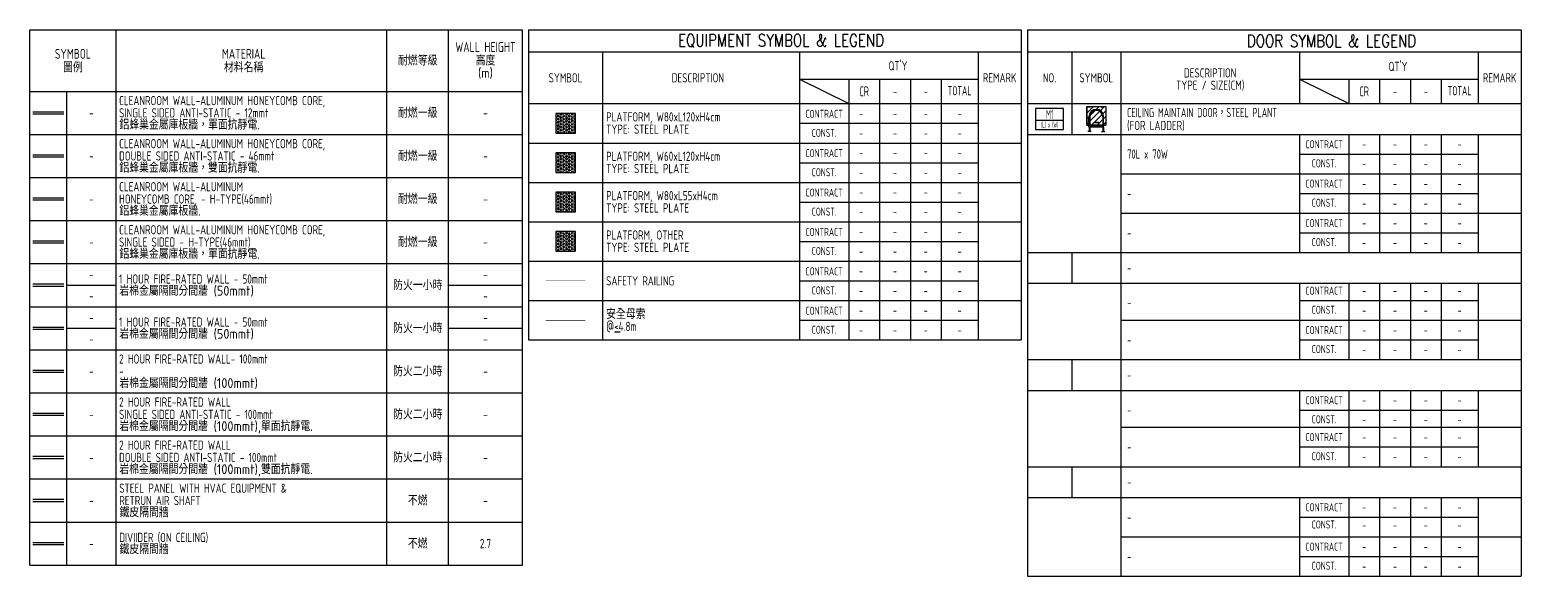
# Model space of a CAD drawing. Extents: x 73996 to 686888, y -9729 to 263202.
# Drawn here: x 565788 to 686888, y 212243 to 256643 of the extents above; entities that cross this region are included whole.
import ezdxf
from ezdxf.enums import TextEntityAlignment as Align

# ---------------------------------------------------------------- set-up
doc = ezdxf.new("R2010")
doc.units = 0
doc.header["$LTSCALE"] = 20
for name, color, linetype in [('A FAB_Handrail', 30, 'BATTING2'), ('A-CAT-80x120_FAB A', 213, 'Continuous'), ('A-CAT-80x55_FAB A', 133, 'Continuous'), ('A-CAT-Other_FAB A', 165, 'Continuous'), ('A-CAT-W60xL120', 150, 'Continuous'), ('a-DIVIDER-D1', 90, 'Continuous'), ('A-hurdle', 10, 'FENCELINE1'), ('A-W-2F', 244, 'Continuous'), ('A-W-D-2F', 30, 'Continuous'), ('a-w-d-P2', 140, 'Continuous'), ('A-W-DCC-D2', 200, 'Continuous'), ('A-W-P3', 24, 'Continuous'), ('A-W-R1', 190, 'Continuous'), ('A-W-S-2F', 184, 'Continuous'), ('a-W-s-P1', 106, 'Continuous'), ('a-W-s-P4', 154, 'Continuous'), ('A-W-Ss1', 191, 'Continuous'), ('DOOR-TXT_B', 3, 'Continuous'), ('Lad-Door', 160, 'Continuous'), ('NOTEFORM', 5, 'Continuous'), ('NOTEFORM-1', 2, 'Continuous'), ('NOTETEXT', 4, 'Continuous'), ('NOTETEXT-Const.', 4, 'Continuous'), ('NOTETEXT-RFP', 1, 'Continuous')]:
    doc.layers.add(name, color=color, linetype=linetype)
doc.styles.add('AA-TXT', font='isocp.shx', dxfattribs={"width": 0.8, "bigfont": 'chineset.shx'})
doc.styles.add('ROMAND', font='romand.shx', dxfattribs={"height": 5, "bigfont": 'chineset.shx'})
doc.linetypes.add('BATTING2', pattern='A,5e-05,-0.05,[134,ltypeshp.shx,S=0.05,R=0,X=-0.05,Y=0],-0.1,[134,ltypeshp.shx,S=0.05,R=180,X=0.05,Y=0],-0.05', length=0.20005)
doc.linetypes.add('FENCELINE1', pattern='A,0.25,-0.1,[133,ltypeshp.shx,S=0.1,R=0,X=-0.1,Y=0],-0.1,1', length=1.45)

# ---------------------------------------------------------------- blocks, each defined once
blk = doc.blocks.new('DOOR-MARK')
for p, q in [((2.95, 2.5), (-3.05, 2.5)), ((-3.05, 2.5), (-3.05, 0)), ((-3.05, 0), (-3.05, -2)), ((2.95, 0), (2.95, 2.5)), ((2.95, -2), (2.95, 0)), ((-3.05, -2), (2.95, -2))]:
    blk.add_line(p, q)
at = {"color": 2}
blk.add_line((-3.05, 0), (2.95, 0), dxfattribs=at)
at = {"style": 'AA-TXT', "width": 0.5}
blk.add_attdef('NO.', text='', height=2, dxfattribs=at).set_placement((0, 1.25), align=Align.MIDDLE)
at = {"color": 1, "style": 'AA-TXT', "width": 0.45}
blk.add_attdef('120+180x300', text='', height=1.25, dxfattribs=at).set_placement((0, -1), align=Align.MIDDLE)
blk = doc.blocks.new('LAD-1')
at = {"layer": 'Lad-Door'}
h = blk.add_hatch(dxfattribs=at)
h.set_pattern_fill('ANSI31', color=256, scale=5, angle=90, style=0)
h.set_pattern_definition([(135, (-12160, -3829.884), (-11.22532, -11.22532), [])])
h.paths.add_polyline_path([(-101.3, -37.9), (-101.3, 38.5), (-25.8, 38.5), (-25.8, -37.9)])
at = {"color": 0}
for p, q in [((-86.2, 1.7), (-90, 1.7)), ((-79.5, 17.4), (-82.2, 20.1)), ((-77.4, 19.5), (-80.1, 22.2)), ((-16.8, 29.8), (-60.2, 29.8)), ((-60.2, 26), (-16.8, 26)), ((-56.1, 26), (-56.1, 29.8)), ((-53.1, 26), (-53.1, 29.8)), ((-41.8, 26), (-41.8, 29.8)), ((-41.8, 26), (-41.8, 29.8)), ((-38.8, 26), (-38.8, 29.8)), ((-24.8, 26), (-24.8, 29.8)), ((-24.8, 29.8), (-16.8, 26)), ((-16.8, 29.8), (-24.8, 26)), ((-20.5, 26), (-20.5, -26)), ((-18, 26), (-18, -26)), ((-16.8, 26), (-16.8, 29.8)), ((-16.8, 29.3), (-0.6, 29.3)), ((-16.8, 26.3), (-0.6, 26.3)), ((-0.6, 34.5), (0, 34.5)), ((-0.6, 21.5), (-0.6, 34.5)), ((-0.6, 25.5), (-0.6, 30.5)), ((-0.6, 21.5), (0, 21.5)), ((0, 21.5), (0, 34.5)), ((-86.2, -1.3), (-90, -1.3)), ((-79.8, -17.1), (-82.5, -19.8)), ((-77.7, -19.3), (-80.4, -22)), ((-60.2, -26), (-16.8, -26)), ((-20.5, -29.8), (-60.2, -29.8)), ((-58.2, -29.8), (-16.8, -29.8)), ((-56.1, -26), (-56.1, -29.8)), ((-53.1, -26), (-53.1, -29.8)), ((-41.8, -26), (-41.8, -29.8)), ((-41.8, -26), (-41.8, -29.8)), ((-38.8, -26), (-38.8, -29.8)), ((-24.8, -29.8), (-24.8, -26)), ((-24.8, -26), (-16.8, -29.8)), ((-16.8, -26), (-24.8, -29.8)), ((-16.8, -29.8), (-16.8, -26)), ((-16.8, -26.3), (-0.6, -26.3)), ((-16.8, -29.3), (-0.6, -29.3)), ((-0.6, -21.5), (0, -21.5)), ((-0.6, -21.5), (-0.6, -34.5)), ((-0.6, -25.5), (-0.6, -30.5)), ((-0.6, -34.5), (0, -34.5)), ((0, -21.5), (0, -34.5))]:
    blk.add_line(p, q, dxfattribs=at)
for radius in [29.8, 26]:
    blk.add_arc((-60.2, 0), radius, 90, 270, dxfattribs=at)
at = {"layer": 'Lad-Door'}
for p, q in [((-101.8, -38.4), (-101.8, 39)), ((-101.8, 39), (-25.3, 39)), ((-101.8, 19.8), (-101.8, 29.8)), ((-101.8, 29.8), (-101, 29.8)), ((-101.8, 24.8), (-101, 24.8)), ((-101.8, 19.8), (-101, 19.8)), ((-101, 19.8), (-101, 29.8)), ((-38.4, -9.7), (-38.4, 10.3)), ((-38.4, 10.3), (-36.4, 10.3)), ((-38.4, 0.3), (-36.4, 0.3)), ((-36.4, -9.7), (-36.4, 10.3)), ((-25.3, -38.4), (-25.3, 39)), ((-101.8, -33.2), (-101.8, -23.2)), ((-101.8, -23.2), (-101, -23.2)), ((-101.8, -28.2), (-101, -28.2)), ((-101.8, -33.2), (-101, -33.2)), ((-101.8, -38.4), (-25.3, -38.4)), ((-101, -33.2), (-101, -23.2)), ((-38.4, -9.7), (-36.4, -9.7))]:
    blk.add_line(p, q, dxfattribs=at)
blk.add_lwpolyline([(-101.3, -37.9), (-101.3, 38.5), (-25.8, 38.5), (-25.8, -37.9)], close=True, dxfattribs=at)
blk = doc.blocks.new('*U10')
h = blk.add_hatch()
h.set_pattern_fill('HEX', color=256, scale=30, angle=270, style=0)
h.set_pattern_definition([(270, (-190, -377.499), (6.49519, -1e-15), [3.75, -7.5]), (30, (-190, -377.499), (-3.247595, 5.625), [3.75, -7.5]), (330, (-190, -381.249), (3.247595, 5.625), [3.75, -7.5])])
h.paths.add_polyline_path([(0, 80), (0, 0), (80, 0), (80, 75), (80, 75), (80, 80)])
blk.add_lwpolyline([(0, 80), (0, 0), (80, 0), (80, 75), (80, 75), (80, 80), (0, 80)])

msp = doc.modelspace()

# ---------------------------------------------------------------- linework, layer by layer
at = {"layer": 'A FAB_Handrail', "ltscale": 0.5, "const_width": 50}
msp.add_lwpolyline([(607688, 233043), (610888, 233043)], dxfattribs=at)
at = {"layer": 'a-DIVIDER-D1', "ltscale": 0.2}
for p, q in [((566038, 214989), (568538, 214989)), ((566038, 214820), (568538, 214820))]:
    msp.add_line(p, q, dxfattribs=at)
at = {"layer": 'A-hurdle', "ltscale": 0.5, "const_width": 50}
msp.add_lwpolyline([(607688, 236243), (610888, 236243)], dxfattribs=at)
at = {"layer": 'A-W-2F', "ltscale": 0.2}
for p, q in [((566038, 228989), (568538, 228989)), ((566038, 228820), (568538, 228820))]:
    msp.add_line(p, q, dxfattribs=at)
at = {"layer": 'A-W-D-2F', "ltscale": 0.2}
for p, q in [((566038, 221989), (568538, 221989)), ((566038, 221820), (568538, 221820))]:
    msp.add_line(p, q, dxfattribs=at)
at = {"layer": 'a-w-d-P2'}
for p, q in [((566038, 246489), (568538, 246489)), ((566038, 246320), (568538, 246320))]:
    msp.add_line(p, q, dxfattribs=at)
at = {"layer": 'A-W-DCC-D2', "ltscale": 0.2}
for p, q in [((566038, 218489), (568538, 218489)), ((566038, 218320), (568538, 218320))]:
    msp.add_line(p, q, dxfattribs=at)
at = {"layer": 'A-W-P3'}
for p, q in [((566038, 242989), (568538, 242989)), ((566038, 242820), (568538, 242820))]:
    msp.add_line(p, q, dxfattribs=at)
at = {"layer": 'A-W-R1', "ltscale": 0.2}
for p, q in [((566038, 235989), (568538, 235989)), ((566038, 235820), (568538, 235820))]:
    msp.add_line(p, q, dxfattribs=at)
at = {"layer": 'A-W-S-2F', "ltscale": 0.2}
for p, q in [((566038, 225489), (568538, 225489)), ((566038, 225320), (568538, 225320))]:
    msp.add_line(p, q, dxfattribs=at)
at = {"layer": 'a-W-s-P1'}
for p, q in [((566038, 249989), (568538, 249989)), ((566038, 249820), (568538, 249820))]:
    msp.add_line(p, q, dxfattribs=at)
at = {"layer": 'a-W-s-P4'}
for p, q in [((566038, 239489), (568538, 239489)), ((566038, 239320), (568538, 239320))]:
    msp.add_line(p, q, dxfattribs=at)
at = {"layer": 'A-W-Ss1', "ltscale": 0.2}
for p, q in [((566038, 232489), (568538, 232489)), ((566038, 232320), (568538, 232320))]:
    msp.add_line(p, q, dxfattribs=at)
at = {"layer": 'NOTEFORM'}
for p, q in [((565788, 213143), (565788, 256643)), ((565788, 256643), (605788, 256643)), ((572788, 213143), (572788, 256643)), ((594788, 213143), (594788, 256643)), ((599788, 213143), (599788, 256643)), ((605788, 213143), (605788, 256643)), ((606288, 256643), (606288, 231443)), ((606288, 256643), (646288, 256643)), ((646288, 256643), (646288, 231443)), ((646788, 256643), (646788, 212243)), ((646788, 256643), (686888, 256643)), ((686888, 256643), (686888, 212243)), ((606288, 254843), (646288, 254843)), ((612288, 254843), (612288, 231443)), ((628288, 254843), (628288, 231443)), ((642788, 254843), (642788, 231443)), ((646788, 254843), (686888, 254843)), ((650388, 254843), (650388, 248143)), ((654388, 254843), (654388, 212243)), ((668888, 254843), (668888, 250643)), ((683388, 254843), (683388, 250643)), ((628288, 252643), (642788, 252643)), ((632288, 252643), (632288, 231443)), ((634788, 252643), (634788, 231443)), ((637288, 252643), (637288, 231443)), ((639788, 252643), (639788, 231443)), ((668888, 252643), (683388, 252643)), ((672888, 252643), (672888, 250643)), ((675388, 252643), (675388, 250643)), ((677888, 252643), (677888, 250643)), ((680388, 252643), (680388, 250643)), ((565788, 251643), (605788, 251643)), ((568788, 213143), (568788, 251643)), ((606288, 250643), (646288, 250643)), ((646788, 250643), (686888, 250643)), ((565788, 248143), (605788, 248143)), ((646788, 248143), (686888, 248143)), ((668888, 248143), (668888, 238543)), ((672888, 248143), (672888, 238543)), ((675388, 248143), (675388, 238543)), ((677888, 248143), (677888, 238543)), ((680388, 248143), (680388, 238543)), ((683388, 248143), (683388, 238543)), ((565788, 244643), (605788, 244643)), ((565788, 241143), (605788, 241143)), ((565788, 237643), (605788, 237643)), ((646788, 238543), (686888, 238543)), ((650388, 238543), (650388, 236043)), ((646788, 236043), (686888, 236043)), ((668888, 236043), (668888, 229843)), ((672888, 236043), (672888, 229843)), ((675388, 236043), (675388, 229843)), ((677888, 236043), (677888, 229843)), ((680388, 236043), (680388, 229843)), ((683388, 236043), (683388, 229843)), ((565788, 234143), (605788, 234143)), ((606288, 231443), (646288, 231443)), ((565788, 230643), (605788, 230643)), ((646788, 229843), (686888, 229843)), ((650388, 229843), (650388, 227343)), ((565788, 227143), (605788, 227143)), ((646788, 227343), (686888, 227343)), ((668888, 227343), (668888, 221143)), ((672888, 227343), (672888, 221143)), ((675388, 227343), (675388, 221143)), ((677888, 227343), (677888, 221143)), ((680388, 227343), (680388, 221143)), ((683388, 227343), (683388, 221143)), ((565788, 223643), (605788, 223643)), ((646788, 221143), (686888, 221143)), ((650388, 221143), (650388, 218643)), ((565788, 220143), (605788, 220143)), ((646788, 218643), (686888, 218643)), ((668888, 218643), (668888, 212243)), ((672888, 218643), (672888, 212243)), ((675388, 218643), (675388, 212243)), ((677888, 218643), (677888, 212243)), ((680388, 218643), (680388, 212243)), ((683388, 218643), (683388, 212243)), ((565788, 216643), (605788, 216643)), ((565788, 213143), (605788, 213143)), ((646788, 212243), (686888, 212243))]:
    msp.add_line(p, q, dxfattribs=at)
at = {"layer": 'NOTEFORM-1'}
for p, q in [((628288, 252643), (632288, 250643)), ((668888, 252643), (672888, 250643)), ((628288, 249043), (642788, 249043)), ((628288, 245843), (642788, 245843)), ((668888, 246543), (683388, 246543)), ((628288, 242643), (642788, 242643)), ((668888, 243343), (683388, 243343)), ((668888, 240143), (683388, 240143)), ((628288, 239443), (642788, 239443)), ((628288, 236243), (642788, 236243)), ((568788, 235893), (572788, 235893)), ((599788, 235893), (605788, 235893)), ((668888, 234643), (683388, 234643)), ((628288, 233043), (642788, 233043)), ((568788, 232393), (572788, 232393)), ((599788, 232393), (605788, 232393)), ((668888, 231443), (683388, 231443)), ((668888, 225743), (683388, 225743)), ((668888, 222743), (683388, 222743)), ((668888, 217043), (683388, 217043)), ((668888, 213843), (683388, 213843))]:
    msp.add_line(p, q, dxfattribs=at)
at = {"layer": 'NOTEFORM-1', "color": 4}
for p, q in [((606288, 247443), (646288, 247443)), ((654388, 244943), (686888, 244943)), ((606288, 244243), (646288, 244243)), ((606288, 241043), (646288, 241043)), ((654388, 241743), (686888, 241743)), ((606288, 237843), (646288, 237843)), ((606288, 234643), (646288, 234643)), ((654388, 233043), (686888, 233043)), ((654388, 224343), (686888, 224343)), ((654388, 215443), (686888, 215443))]:
    msp.add_line(p, q, dxfattribs=at)
at = {"layer": 'NOTETEXT'}
msp.add_line((613273, 232091), (613733, 232091), dxfattribs=at)

# ---------------------------------------------------------------- block references
at = {"layer": 'A-CAT-80x120_FAB A', "xscale": 20, "yscale": 20, "zscale": 20, "rotation": 270}
msp.add_blockref('*U10', (608488, 249843), dxfattribs=at)
at = {"layer": 'A-CAT-80x55_FAB A', "xscale": 20, "yscale": 20, "zscale": 20, "rotation": 270}
msp.add_blockref('*U10', (608488, 243443), dxfattribs=at)
at = {"layer": 'A-CAT-Other_FAB A', "xscale": 20, "yscale": 20, "zscale": 20, "rotation": 270}
msp.add_blockref('*U10', (608488, 240243), dxfattribs=at)
at = {"layer": 'A-CAT-W60xL120', "xscale": 20, "yscale": 20, "zscale": 20, "rotation": 270}
msp.add_blockref('*U10', (608488, 246643), dxfattribs=at)
at = {"layer": 'NOTETEXT'}
ref = msp.add_blockref('DOOR-MARK', (648607, 249299), dxfattribs=dict(at, xscale=375, yscale=375, zscale=375))
ref.add_attrib('SIZE', '(L) x (W)', dxfattribs={"layer": 'DOOR-TXT_B', "color": 1, "height": 468.8, "style": 'AA-TXT', "width": 0.5}).set_placement((648607, 248924), align=Align.MIDDLE)
ref.add_attrib('NO.', 'M1', dxfattribs={"layer": 'DOOR-TXT_B', "height": 750, "style": 'AA-TXT', "width": 0.5}).set_placement((648607, 249768), align=Align.MIDDLE)
at = {"layer": 'NOTETEXT', "color": 15, "xscale": 20, "yscale": 20, "zscale": 20, "rotation": 270}
msp.add_blockref('LAD-1', (652388, 248375), dxfattribs=at)

# ---------------------------------------------------------------- texts
at = {"layer": 'NOTETEXT', "style": 'AA-TXT', "width": 0.8}
for s, p in [('WALL HEIGHT', (602788, 255243)), ('SYMBOL', (569288, 254693)), ('MATERIAL', (583154, 254693))]:
    msp.add_text(s, height=800, dxfattribs=at).set_placement(p, align=Align.MIDDLE_CENTER)
at = {"layer": 'NOTETEXT'}
for s, height, style, width, p in [('EQUIPMENT SYMBOL & LEGEND', 1000, 'ROMAND', 0.8, (626788, 255743)), ('DOOR SYMBOL & LEGEND', 1000, 'ROMAND', 0.8, (671488, 255743)), ('SYMBOL', 750, 'AA-TXT', 0.8, (609288, 252743)), ('DESCRIPTION', 750, 'AA-TXT', 0.8, (620038, 252743)), ("QT'Y", 750, 'AA-TXT', 0.8, (636288, 253793)), ('REMARK', 750, 'AA-TXT', 0.8, (644538, 252743)), ('NO.', 750, 'AA-TXT', 0.8, (648588, 252743)), ('SYMBOL', 750, 'AA-TXT', 0.8, (652388, 252743)), ('DESCRIPTION', 750, 'AA-TXT', 0.8, (661638, 253143)), ("QT'Y", 750, 'AA-TXT', 0.8, (676888, 253743)), ('REMARK', 750, 'AA-TXT', 0.8, (685138, 252743)), ('CR', 800, 'AA-TXT', 0.7, (633538, 251643)), ('TOTAL', 750, 'AA-TXT', 0.6, (641288, 251693)), ('TYPE / SIZE(CM)', 750, 'AA-TXT', 0.8, (661638, 252143)), ('CR', 800, 'AA-TXT', 0.7, (674138, 251643)), ('TOTAL', 750, 'AA-TXT', 0.6, (681888, 251693)), ('-', 800, 'AA-TXT', 0.7, (636038, 251643)), ('-', 750, 'AA-TXT', 0.6, (638538, 251643)), ('-', 800, 'AA-TXT', 0.7, (676638, 251643)), ('-', 750, 'AA-TXT', 0.6, (679138, 251643)), ('-', 750, 'AA-TXT', 0.8, (570788, 249893)), ('-', 750, 'AA-TXT', 0.8, (602788, 249893)), ('CONTRACT', 650, 'AA-TXT', 0.65, (630288, 249818)), ('CONTRACT', 650, 'AA-TXT', 0.65, (630288, 249818)), ('CONST.', 650, 'AA-TXT', 0.65, (630288, 248268)), ('CONTRACT', 650, 'AA-TXT', 0.65, (670888, 247343)), ('-', 750, 'AA-TXT', 0.8, (570788, 246393)), ('-', 750, 'AA-TXT', 0.8, (602788, 246393)), ('CONTRACT', 650, 'AA-TXT', 0.65, (630288, 246618)), ('CONST.', 650, 'AA-TXT', 0.65, (670888, 245793)), ('CONST.', 650, 'AA-TXT', 0.65, (630288, 245068)), ('CONTRACT', 650, 'AA-TXT', 0.65, (630288, 243418)), ('CONTRACT', 650, 'AA-TXT', 0.65, (670888, 244143)), ('-', 750, 'AA-TXT', 0.8, (570788, 242893)), ('-', 750, 'AA-TXT', 0.8, (602788, 242893)), ('CONST.', 650, 'AA-TXT', 0.65, (670888, 242593)), ('CONST.', 650, 'AA-TXT', 0.65, (630288, 241868)), ('CONTRACT', 650, 'AA-TXT', 0.65, (670888, 240943)), ('CONTRACT', 650, 'AA-TXT', 0.65, (630288, 240218)), ('CONTRACT', 650, 'AA-TXT', 0.65, (630288, 240218)), ('-', 750, 'AA-TXT', 0.8, (570788, 239393)), ('-', 750, 'AA-TXT', 0.8, (602788, 239393)), ('CONST.', 650, 'AA-TXT', 0.65, (630288, 238668)), ('CONST.', 650, 'AA-TXT', 0.65, (670888, 239393)), ('-', 750, 'AA-TXT', 0.8, (570788, 236768)), ('-', 750, 'AA-TXT', 0.8, (602788, 236768)), ('CONTRACT', 650, 'AA-TXT', 0.65, (630288, 237018)), ('-', 750, 'AA-TXT', 0.8, (570788, 235018)), ('-', 750, 'AA-TXT', 0.8, (602788, 235018)), ('CONST.', 650, 'AA-TXT', 0.65, (630288, 235468)), ('CONTRACT', 650, 'AA-TXT', 0.65, (670888, 235443)), ('CONTRACT', 650, 'AA-TXT', 0.65, (630288, 233818)), ('CONST.', 650, 'AA-TXT', 0.65, (670888, 233893)), ('-', 750, 'AA-TXT', 0.8, (570788, 233268)), ('-', 750, 'AA-TXT', 0.8, (602788, 233268)), ('CONST.', 650, 'AA-TXT', 0.65, (630288, 232268)), ('CONTRACT', 650, 'AA-TXT', 0.65, (670888, 232243)), ('-', 750, 'AA-TXT', 0.8, (570788, 231518)), ('-', 750, 'AA-TXT', 0.8, (602788, 231518)), ('CONST.', 650, 'AA-TXT', 0.65, (670888, 230693)), ('-', 750, 'AA-TXT', 0.8, (570788, 228893)), ('-', 750, 'AA-TXT', 0.8, (602788, 228893)), ('CONTRACT', 650, 'AA-TXT', 0.65, (670888, 226543)), ('-', 750, 'AA-TXT', 0.8, (570788, 225393)), ('-', 750, 'AA-TXT', 0.8, (602788, 225393)), ('CONST.', 650, 'AA-TXT', 0.65, (670888, 224993)), ('CONTRACT', 650, 'AA-TXT', 0.65, (670888, 223543)), ('-', 750, 'AA-TXT', 0.8, (570788, 221893)), ('-', 750, 'AA-TXT', 0.8, (602788, 221893)), ('CONST.', 650, 'AA-TXT', 0.65, (670888, 221993)), ('-', 750, 'AA-TXT', 0.8, (570788, 218393)), ('-', 750, 'AA-TXT', 0.8, (602788, 218393)), ('CONTRACT', 650, 'AA-TXT', 0.65, (670888, 217843)), ('CONST.', 650, 'AA-TXT', 0.65, (670888, 216443)), ('-', 750, 'AA-TXT', 0.8, (570788, 214893)), ('2.7', 750, 'AA-TXT', 0.8, (602788, 214893)), ('CONTRACT', 650, 'AA-TXT', 0.65, (670888, 214643)), ('CONST.', 650, 'AA-TXT', 0.65, (670888, 213093))]:
    msp.add_text(s, height=height, dxfattribs=dict(at, style=style, width=width)).set_placement(p, align=Align.MIDDLE)
at = {"layer": 'NOTETEXT', "style": 'AA-TXT'}
for s, p in [('耐燃等級', (597288, 254143)), ('高度', (602788, 254143)), ('圖例', (569288, 253593)), ('材料名稱', (583154, 253593)), ('(m)', (602788, 253143)), ('耐燃一級', (597288, 249893)), ('耐燃一級', (597288, 246393)), ('耐燃一級', (597288, 242893)), ('耐燃一級', (597288, 239393)), ('防火一小時', (597288, 235893)), ('防火一小時', (597288, 232393)), ('防火二小時', (597288, 228893)), ('防火二小時', (597288, 225393)), ('防火二小時', (597288, 221893)), ('不燃', (597288, 218393)), ('不燃', (597288, 214893))]:
    msp.add_text(s, height=800, dxfattribs=at).set_placement(p, align=Align.MIDDLE_CENTER)
for s, width, p in [('CLEANROOM WALL-ALUMINUM HONEYCOMB CORE,', 0.8, (573038, 250893)), ('SINGLE SIDED ANTI-STATIC - 12mmt', 0.8, (573038, 249893)), ('PLATFORM, W80xL120xH4cm', 0.8, (612588, 249568)), ('CEILING MAINTAIN DOOR，STEEL PLANT', 0.7, (654888, 249918)), ('TYPE: STEEL PLATE', 0.8, (612588, 248568)), ('(FOR LADDER)', 0.8, (654888, 248868)), ('CLEANROOM WALL-ALUMINUM HONEYCOMB CORE,', 0.8, (573038, 247393)), ('DOUBLE SIDED ANTI-STATIC - 46mmt', 0.8, (573038, 246393)), ('PLATFORM, W60xL120xH4cm', 0.8, (612588, 246368)), ('70L x 70W', 0.75, (654888, 246543)), ('TYPE: STEEL PLATE', 0.8, (612588, 245368)), ('CLEANROOM WALL-ALUMINUM ', 0.8, (573038, 243893)), ('PLATFORM, W80xL55xH4cm', 0.8, (612588, 243168)), ('HONEYCOMB CORE, - H-TYPE(46mmt)', 0.8, (573038, 242893)), ('TYPE: STEEL PLATE', 0.8, (612588, 242168)), ('-', 0.75, (654888, 243343)), ('SINGLE SIDED - H-TYPE(46mmt)', 0.8, (573038, 239393)), ('CLEANROOM WALL-ALUMINUM HONEYCOMB CORE,', 0.8, (573038, 240393)), ('PLATFORM, OTHER', 0.8, (612588, 239968)), ('-', 0.75, (654888, 240143)), ('TYPE: STEEL PLATE', 0.8, (612588, 238968)), ('1 HOUR FIRE-RATED WALL - 50mmt', 0.8, (573038, 236393)), ('SAFETY RAILING', 0.8, (612588, 236243)), ('-', 0.75, (654888, 237293)), ('-', 0.75, (654888, 234493)), ('1 HOUR FIRE-RATED WALL - 50mmt', 0.8, (573038, 232893)), ('@<4.8m', 0.8, (612588, 232543)), ('-', 0.75, (654888, 231443)), ('2 HOUR FIRE-RATED WALL- 100mmt', 0.8, (573038, 229893)), ('-', 0.8, (573038, 228893)), ('-', 0.75, (654888, 228593)), ('2 HOUR FIRE-RATED WALL', 0.8, (573038, 226393)), ('SINGLE SIDED ANTI-STATIC - 100mmt', 0.8, (573038, 225393)), ('-', 0.75, (654888, 225743)), ('2 HOUR FIRE-RATED WALL', 0.8, (573038, 222893)), ('DOUBLE SIDED ANTI-STATIC - 100mmt', 0.8, (573038, 221893)), ('-', 0.75, (654888, 222743)), ('STEEL PANEL WITH HVAC EQUIPMENT &', 0.8, (573054, 219393)), ('-', 0.75, (654888, 219893)), ('RETRUN AIR SHAFT', 0.8, (573054, 218393)), ('-', 0.75, (654888, 217043)), ('DIVIIDER (ON CEILING)', 0.8, (573054, 215393)), ('-', 0.75, (654888, 213843))]:
    msp.add_text(s, height=750, dxfattribs=dict(at, width=width)).set_placement(p, align=Align.MIDDLE_LEFT)
for s, p in [('鋁蜂巢金屬庫板牆，單面抗靜電.', (573054, 248938)), ('鋁蜂巢金屬庫板牆，雙面抗靜電.', (573054, 245438)), ('鋁蜂巢金屬庫板牆.', (573054, 241938)), ('鋁蜂巢金屬庫板牆，單面抗靜電.', (573054, 238438)), ('岩棉金屬隔間分間牆 (50mmt)', (573054, 235438)), ('安全母索', (612588, 233543)), ('岩棉金屬隔間分間牆 (50mmt)', (573054, 231938)), ('岩棉金屬隔間分間牆 (100mmt)', (573054, 227938)), ('岩棉金屬隔間分間牆 (100mmt),單面抗靜電.', (573054, 224438)), ('岩棉金屬隔間分間牆 (100mmt),雙面抗靜電.', (573054, 220938)), ('鐵皮隔間牆', (573070, 217438)), ('鐵皮隔間牆', (573070, 214438))]:
    msp.add_text(s, height=800, dxfattribs=at).set_placement(p, align=Align.MIDDLE_LEFT)
at = {"layer": 'NOTETEXT-Const.', "style": 'AA-TXT', "width": 0.7}
for p in [(633288, 248243), (636038, 248243), (638538, 248243), (641288, 248243), (633288, 245043), (636038, 245043), (638538, 245043), (641288, 245043), (674138, 245743), (676638, 245743), (679138, 245743), (681888, 245743), (674138, 242543), (676638, 242543), (679138, 242543), (681888, 242543), (633288, 241843), (636038, 241843), (638538, 241843), (641288, 241843), (633288, 238643), (636038, 238643), (638538, 238643), (641288, 238643), (674138, 239343), (676638, 239343), (679138, 239343), (681888, 239343), (633288, 235443), (636038, 235443), (638538, 235443), (641288, 235443), (674138, 233843), (676638, 233843), (679138, 233843), (681888, 233843), (633288, 232243), (636038, 232243), (638538, 232243), (641288, 232243), (674138, 230643), (676638, 230643), (679138, 230643), (681888, 230643), (674138, 224943), (676638, 224943), (679138, 224943), (681888, 224943), (674138, 221943), (676638, 221943), (679138, 221943), (681888, 221943), (674138, 216393), (676638, 216393), (679138, 216393), (681888, 216393), (674138, 213043), (676638, 213043), (679138, 213043), (681888, 213043)]:
    msp.add_text('-', height=650, dxfattribs=at).set_placement(p, align=Align.MIDDLE)
at = {"layer": 'NOTETEXT-RFP', "style": 'AA-TXT', "width": 0.7}
for p in [(633288, 249843), (636038, 249843), (638538, 249843), (641288, 249843), (674138, 247343), (676638, 247343), (679138, 247343), (681888, 247343), (633288, 246643), (636038, 246643), (638538, 246643), (641288, 246643), (674138, 244143), (676638, 244143), (679138, 244143), (681888, 244143), (633288, 243443), (636038, 243443), (638538, 243443), (641288, 243443), (633288, 240243), (636038, 240243), (638538, 240243), (641288, 240243), (674138, 240943), (676638, 240943), (679138, 240943), (681888, 240943), (633288, 237043), (636038, 237043), (638538, 237043), (641288, 237043), (674138, 235443), (676638, 235443), (679138, 235443), (681888, 235443), (633288, 233843), (636038, 233843), (638538, 233843), (641288, 233843), (674138, 232243), (676638, 232243), (679138, 232243), (681888, 232243), (674138, 226543), (676638, 226543), (679138, 226543), (681888, 226543), (674138, 223543), (676638, 223543), (679138, 223543), (681888, 223543), (674138, 217843), (676638, 217843), (679138, 217843), (681888, 217843), (674138, 214643), (676638, 214643), (679138, 214643), (681888, 214643)]:
    msp.add_text('-', height=650, dxfattribs=at).set_placement(p, align=Align.MIDDLE)

doc.saveas('drawing.dxf')
